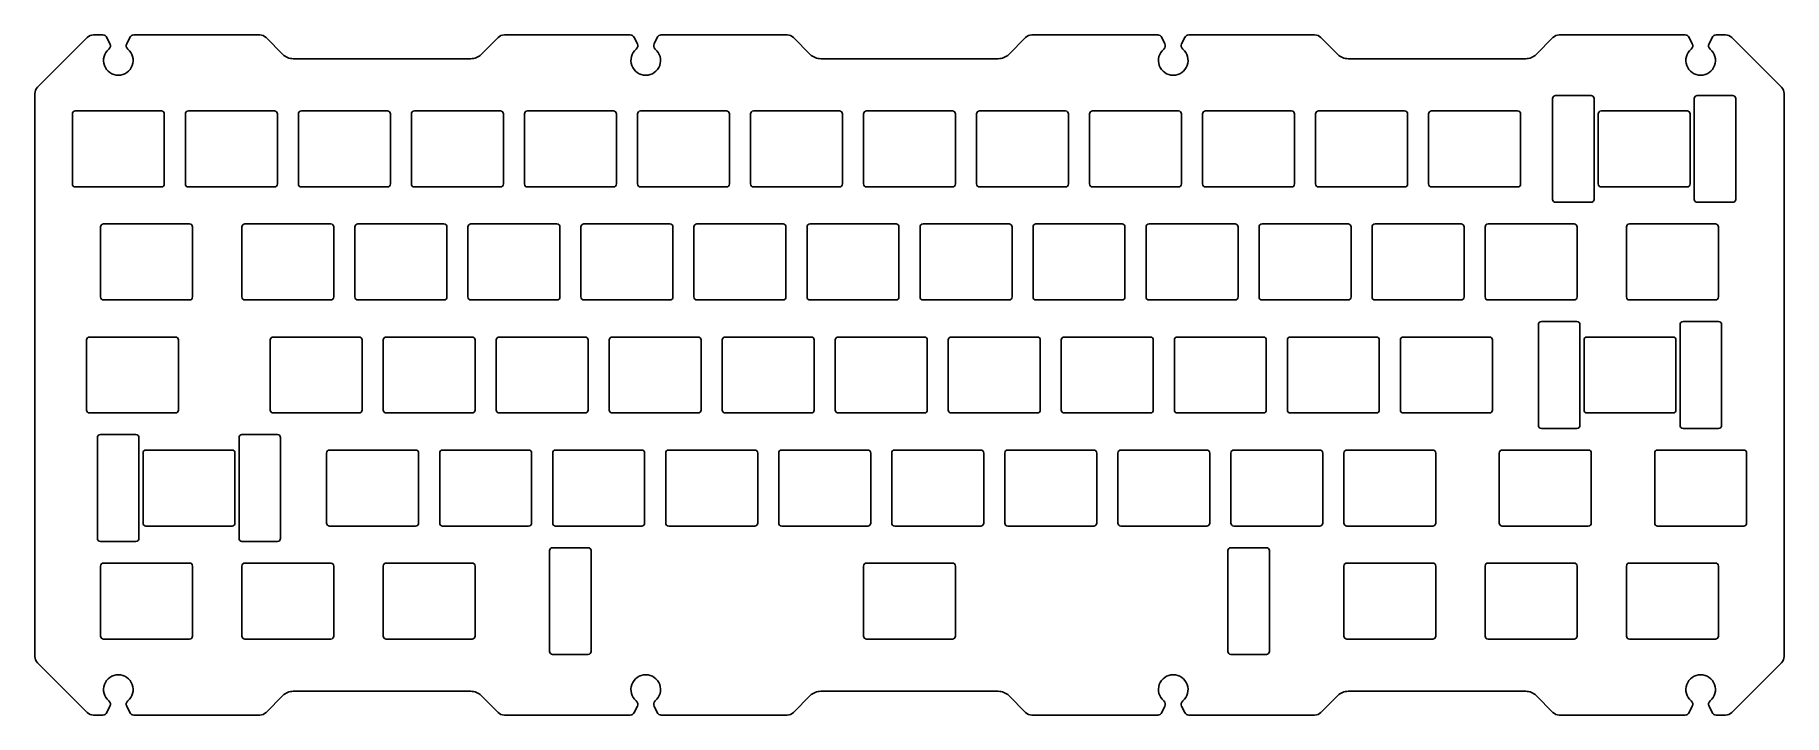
# Model space of a CAD drawing. Extents: x -147 to 147, y -57 to 57.
import ezdxf

# ---------------------------------------------------------------- set-up
doc = ezdxf.new("R2010")
doc.units = 0
doc.layers.add('HMKB60-ALPS-TSANGAN_FR4', color=7, linetype='CONTINUOUS')

msp = doc.modelspace()

# ---------------------------------------------------------------- linework, layer by layer
at = {"layer": 'HMKB60-ALPS-TSANGAN_FR4'}
for points in [[(73.94, -53.3, 0.198912), (72.17, -54.03), (69.34, -56.86, -0.198912), (68.28, -57.3), (47.06, -57.3, -0.284079), (46.39, -56.89), (45.86, -55.83, -0.34754), (46.05, -54.92, 2.7544), (42.85, -54.92, -0.34754), (43.04, -55.83), (42.51, -56.89, -0.284079), (41.84, -57.3), (20.62, -57.3, -0.198912), (19.56, -56.86), (16.73, -54.03, 0.198912), (14.96, -53.3), (-14.96, -53.3, 0.198912), (-16.73, -54.03), (-19.56, -56.86, -0.198912), (-20.62, -57.3), (-41.84, -57.3, -0.284079), (-42.51, -56.89), (-43.04, -55.83, -0.34754), (-42.85, -54.92, 2.7544), (-46.05, -54.92, -0.34754), (-45.86, -55.83), (-46.39, -56.89, -0.284079), (-47.06, -57.3), (-68.28, -57.3, -0.198912), (-69.34, -56.86), (-72.17, -54.03, 0.198912), (-73.94, -53.3), (-103.86, -53.3, 0.198912), (-105.63, -54.03), (-108.46, -56.86, -0.198912), (-109.52, -57.3), (-130.74, -57.3, -0.284079), (-131.41, -56.89), (-131.94, -55.83, -0.34754), (-131.75, -54.92, 2.7544), (-134.95, -54.92, -0.34754), (-134.76, -55.83), (-135.29, -56.89, -0.284079), (-135.96, -57.3), (-137.53, -57.3, -0.198912), (-138.59, -56.86), (-146.96, -48.49, -0.198912), (-147.4, -47.43), (-147.4, 47.43, -0.198912), (-146.96, 48.49), (-138.59, 56.86, -0.198912), (-137.53, 57.3), (-135.96, 57.3, -0.284079), (-135.29, 56.89), (-134.76, 55.83, -0.34754), (-134.95, 54.92, 2.7544), (-131.75, 54.92, -0.34754), (-131.94, 55.83), (-131.41, 56.89, -0.284079), (-130.74, 57.3), (-109.52, 57.3, -0.198912), (-108.46, 56.86), (-105.63, 54.03, 0.198912), (-103.86, 53.3), (-73.94, 53.3, 0.198912), (-72.17, 54.03), (-69.34, 56.86, -0.198912), (-68.28, 57.3), (-47.06, 57.3, -0.284079), (-46.39, 56.89), (-45.86, 55.83, -0.34754), (-46.05, 54.92, 2.7544), (-42.85, 54.92, -0.34754), (-43.04, 55.83), (-42.51, 56.89, -0.284079), (-41.84, 57.3), (-20.62, 57.3, -0.198912), (-19.56, 56.86), (-16.73, 54.03, 0.198912), (-14.96, 53.3), (14.96, 53.3, 0.198912), (16.73, 54.03), (19.56, 56.86, -0.198912), (20.62, 57.3), (41.84, 57.3, -0.284079), (42.51, 56.89), (43.04, 55.83, -0.34754), (42.85, 54.92, 2.7544), (46.05, 54.92, -0.34754), (45.86, 55.83), (46.39, 56.89, -0.284079), (47.06, 57.3), (68.28, 57.3, -0.198912), (69.34, 56.86), (72.17, 54.03, 0.198912), (73.94, 53.3), (103.86, 53.3, 0.198912), (105.63, 54.03), (108.46, 56.86, -0.198912), (109.52, 57.3), (130.74, 57.3, -0.284079), (131.41, 56.89), (131.94, 55.83, -0.34754), (131.75, 54.92, 2.7544), (134.95, 54.92, -0.34754), (134.76, 55.83), (135.29, 56.89, -0.284079), (135.96, 57.3), (137.53, 57.3, -0.198912), (138.59, 56.86), (146.96, 48.49, -0.198912), (147.4, 47.43), (147.4, -47.43, -0.198912), (146.96, -48.49), (138.59, -56.86, -0.198912), (137.53, -57.3), (135.96, -57.3, -0.284079), (135.29, -56.89), (134.76, -55.83, -0.34754), (134.95, -54.92, 2.7544), (131.75, -54.92, -0.34754), (131.94, -55.83), (131.41, -56.89, -0.284079), (130.74, -57.3), (109.52, -57.3, -0.198912), (108.46, -56.86), (105.63, -54.03, 0.198912), (103.86, -53.3)], [(-141.1, 32.2, 0.414214), (-140.6, 31.7), (-126.1, 31.7, 0.414214), (-125.6, 32.2), (-125.6, 44, 0.414214), (-126.1, 44.5), (-140.6, 44.5, 0.414214), (-141.1, 44)], [(-141.1, 32.2, 0.414214), (-140.6, 31.7), (-126.1, 31.7, 0.414214), (-125.6, 32.2), (-125.6, 44, 0.414214), (-126.1, 44.5), (-140.6, 44.5, 0.414214), (-141.1, 44)], [(-122.05, 32.2, 0.414214), (-121.55, 31.7), (-107.05, 31.7, 0.414214), (-106.55, 32.2), (-106.55, 44, 0.414214), (-107.05, 44.5), (-121.55, 44.5, 0.414214), (-122.05, 44)], [(-103, 32.2, 0.414214), (-102.5, 31.7), (-88, 31.7, 0.414214), (-87.5, 32.2), (-87.5, 44, 0.414214), (-88, 44.5), (-102.5, 44.5, 0.414214), (-103, 44)], [(-83.95, 32.2, 0.414214), (-83.45, 31.7), (-68.95, 31.7, 0.414214), (-68.45, 32.2), (-68.45, 44, 0.414214), (-68.95, 44.5), (-83.45, 44.5, 0.414214), (-83.95, 44)], [(-64.9, 32.2, 0.414214), (-64.4, 31.7), (-49.9, 31.7, 0.414214), (-49.4, 32.2), (-49.4, 44, 0.414214), (-49.9, 44.5), (-64.4, 44.5, 0.414214), (-64.9, 44)], [(-45.85, 32.2, 0.414214), (-45.35, 31.7), (-30.85, 31.7, 0.414214), (-30.35, 32.2), (-30.35, 44, 0.414214), (-30.85, 44.5), (-45.35, 44.5, 0.414214), (-45.85, 44)], [(-26.8, 32.2, 0.414214), (-26.3, 31.7), (-11.8, 31.7, 0.414214), (-11.3, 32.2), (-11.3, 44, 0.414214), (-11.8, 44.5), (-26.3, 44.5, 0.414214), (-26.8, 44)], [(-7.75, 32.2, 0.414214), (-7.25, 31.7), (7.25, 31.7, 0.414214), (7.75, 32.2), (7.75, 44, 0.414214), (7.25, 44.5), (-7.25, 44.5, 0.414214), (-7.75, 44)], [(11.3, 32.2, 0.414214), (11.8, 31.7), (26.3, 31.7, 0.414214), (26.8, 32.2), (26.8, 44, 0.414214), (26.3, 44.5), (11.8, 44.5, 0.414214), (11.3, 44)], [(30.35, 32.2, 0.414214), (30.85, 31.7), (45.35, 31.7, 0.414214), (45.85, 32.2), (45.85, 44, 0.414214), (45.35, 44.5), (30.85, 44.5, 0.414214), (30.35, 44)], [(49.4, 32.2, 0.414214), (49.9, 31.7), (64.4, 31.7, 0.414214), (64.9, 32.2), (64.9, 44, 0.414214), (64.4, 44.5), (49.9, 44.5, 0.414214), (49.4, 44)], [(68.45, 32.2, 0.414214), (68.95, 31.7), (83.45, 31.7, 0.414214), (83.95, 32.2), (83.95, 44, 0.414214), (83.45, 44.5), (68.95, 44.5, 0.414214), (68.45, 44)], [(87.5, 32.2, 0.414214), (88, 31.7), (102.5, 31.7, 0.414214), (103, 32.2), (103, 44, 0.414214), (102.5, 44.5), (88, 44.5, 0.414214), (87.5, 44)], [(108.89, 29.1, -0.414214), (108.39, 29.6), (108.39, 46.6, -0.414214), (108.89, 47.1), (114.89, 47.1, -0.414214), (115.39, 46.6), (115.39, 29.6, -0.414214), (114.89, 29.1)], [(116.07, 32.2, 0.414214), (116.57, 31.7), (131.07, 31.7, 0.414214), (131.57, 32.2), (131.57, 44, 0.414214), (131.07, 44.5), (116.57, 44.5, 0.414214), (116.07, 44)], [(132.76, 29.1, -0.414214), (132.26, 29.6), (132.26, 46.6, -0.414214), (132.76, 47.1), (138.76, 47.1, -0.414214), (139.26, 46.6), (139.26, 29.6, -0.414214), (138.76, 29.1)], [(-136.34, 13.15, 0.414214), (-135.84, 12.65), (-121.34, 12.65, 0.414214), (-120.84, 13.15), (-120.84, 24.95, 0.414214), (-121.34, 25.45), (-135.84, 25.45, 0.414214), (-136.34, 24.95)], [(-112.53, 13.15, 0.414214), (-112.03, 12.65), (-97.52, 12.65, 0.414214), (-97.03, 13.15), (-97.03, 24.95, 0.414214), (-97.52, 25.45), (-112.03, 25.45, 0.414214), (-112.53, 24.95)], [(-93.47, 13.15, 0.414214), (-92.97, 12.65), (-78.47, 12.65, 0.414214), (-77.97, 13.15), (-77.97, 24.95, 0.414214), (-78.47, 25.45), (-92.97, 25.45, 0.414214), (-93.47, 24.95)], [(-74.42, 13.15, 0.414214), (-73.92, 12.65), (-59.42, 12.65, 0.414214), (-58.92, 13.15), (-58.92, 24.95, 0.414214), (-59.42, 25.45), (-73.92, 25.45, 0.414214), (-74.42, 24.95)], [(-55.37, 13.15, 0.414214), (-54.87, 12.65), (-40.37, 12.65, 0.414214), (-39.87, 13.15), (-39.87, 24.95, 0.414214), (-40.37, 25.45), (-54.87, 25.45, 0.414214), (-55.37, 24.95)], [(-36.33, 13.15, 0.414214), (-35.83, 12.65), (-21.32, 12.65, 0.414214), (-20.82, 13.15), (-20.82, 24.95, 0.414214), (-21.32, 25.45), (-35.83, 25.45, 0.414214), (-36.33, 24.95)], [(-17.27, 13.15, 0.414214), (-16.77, 12.65), (-2.27, 12.65, 0.414214), (-1.77, 13.15), (-1.77, 24.95, 0.414214), (-2.27, 25.45), (-16.77, 25.45, 0.414214), (-17.27, 24.95)], [(1.78, 13.15, 0.414214), (2.28, 12.65), (16.78, 12.65, 0.414214), (17.28, 13.15), (17.28, 24.95, 0.414214), (16.78, 25.45), (2.28, 25.45, 0.414214), (1.78, 24.95)], [(20.82, 13.15, 0.414214), (21.32, 12.65), (35.82, 12.65, 0.414214), (36.32, 13.15), (36.32, 24.95, 0.414214), (35.82, 25.45), (21.32, 25.45, 0.414214), (20.82, 24.95)], [(39.88, 13.15, 0.414214), (40.38, 12.65), (54.88, 12.65, 0.414214), (55.38, 13.15), (55.38, 24.95, 0.414214), (54.88, 25.45), (40.38, 25.45, 0.414214), (39.88, 24.95)], [(58.92, 13.15, 0.414214), (59.42, 12.65), (73.92, 12.65, 0.414214), (74.42, 13.15), (74.42, 24.95, 0.414214), (73.92, 25.45), (59.42, 25.45, 0.414214), (58.92, 24.95)], [(77.97, 13.15, 0.414214), (78.47, 12.65), (92.97, 12.65, 0.414214), (93.47, 13.15), (93.47, 24.95, 0.414214), (92.97, 25.45), (78.47, 25.45, 0.414214), (77.97, 24.95)], [(97.02, 13.15, 0.414214), (97.52, 12.65), (112.02, 12.65, 0.414214), (112.52, 13.15), (112.52, 24.95, 0.414214), (112.02, 25.45), (97.52, 25.45, 0.414214), (97.02, 24.95)], [(120.84, 13.15, 0.414214), (121.34, 12.65), (135.84, 12.65, 0.414214), (136.34, 13.15), (136.34, 24.95, 0.414214), (135.84, 25.45), (121.34, 25.45, 0.414214), (120.84, 24.95)], [(106.5, -9, -0.414214), (106, -8.5), (106, 8.5, -0.414214), (106.5, 9), (112.5, 9, -0.414214), (113, 8.5), (113, -8.5, -0.414214), (112.5, -9)], [(130.38, -9, -0.414214), (129.88, -8.5), (129.88, 8.5, -0.414214), (130.38, 9), (136.38, 9, -0.414214), (136.88, 8.5), (136.88, -8.5, -0.414214), (136.38, -9)], [(-138.72, -5.9, 0.414214), (-138.22, -6.4), (-123.72, -6.4, 0.414214), (-123.22, -5.9), (-123.22, 5.9, 0.414214), (-123.72, 6.4), (-138.22, 6.4, 0.414214), (-138.72, 5.9)], [(-107.76, -5.9, 0.414214), (-107.26, -6.4), (-92.76, -6.4, 0.414214), (-92.26, -5.9), (-92.26, 5.9, 0.414214), (-92.76, 6.4), (-107.26, 6.4, 0.414214), (-107.76, 5.9)], [(-88.71, -5.9, 0.414214), (-88.21, -6.4), (-73.71, -6.4, 0.414214), (-73.21, -5.9), (-73.21, 5.9, 0.414214), (-73.71, 6.4), (-88.21, 6.4, 0.414214), (-88.71, 5.9)], [(-69.66, -5.9, 0.414214), (-69.16, -6.4), (-54.66, -6.4, 0.414214), (-54.16, -5.9), (-54.16, 5.9, 0.414214), (-54.66, 6.4), (-69.16, 6.4, 0.414214), (-69.66, 5.9)], [(-50.61, -5.9, 0.414214), (-50.11, -6.4), (-35.61, -6.4, 0.414214), (-35.11, -5.9), (-35.11, 5.9, 0.414214), (-35.61, 6.4), (-50.11, 6.4, 0.414214), (-50.61, 5.9)], [(-31.56, -5.9, 0.414214), (-31.06, -6.4), (-16.56, -6.4, 0.414214), (-16.06, -5.9), (-16.06, 5.9, 0.414214), (-16.56, 6.4), (-31.06, 6.4, 0.414214), (-31.56, 5.9)], [(-12.51, -5.9, 0.414214), (-12.01, -6.4), (2.49, -6.4, 0.414214), (2.99, -5.9), (2.99, 5.9, 0.414214), (2.49, 6.4), (-12.01, 6.4, 0.414214), (-12.51, 5.9)], [(6.54, -5.9, 0.414214), (7.04, -6.4), (21.54, -6.4, 0.414214), (22.04, -5.9), (22.04, 5.9, 0.414214), (21.54, 6.4), (7.04, 6.4, 0.414214), (6.54, 5.9)], [(25.59, -5.9, 0.414214), (26.09, -6.4), (40.59, -6.4, 0.414214), (41.09, -5.9), (41.09, 5.9, 0.414214), (40.59, 6.4), (26.09, 6.4, 0.414214), (25.59, 5.9)], [(44.64, -5.9, 0.414214), (45.14, -6.4), (59.64, -6.4, 0.414214), (60.14, -5.9), (60.14, 5.9, 0.414214), (59.64, 6.4), (45.14, 6.4, 0.414214), (44.64, 5.9)], [(63.69, -5.9, 0.414214), (64.19, -6.4), (78.69, -6.4, 0.414214), (79.19, -5.9), (79.19, 5.9, 0.414214), (78.69, 6.4), (64.19, 6.4, 0.414214), (63.69, 5.9)], [(82.74, -5.9, 0.414214), (83.24, -6.4), (97.74, -6.4, 0.414214), (98.24, -5.9), (98.24, 5.9, 0.414214), (97.74, 6.4), (83.24, 6.4, 0.414214), (82.74, 5.9)], [(113.69, -5.9, 0.414214), (114.19, -6.4), (128.69, -6.4, 0.414214), (129.19, -5.9), (129.19, 5.9, 0.414214), (128.69, 6.4), (114.19, 6.4, 0.414214), (113.69, 5.9)], [(-136.38, -28.05, -0.414214), (-136.88, -27.55), (-136.88, -10.55, -0.414214), (-136.38, -10.05), (-130.38, -10.05, -0.414214), (-129.88, -10.55), (-129.88, -27.55, -0.414214), (-130.38, -28.05)], [(-112.51, -28.05, -0.414214), (-113.01, -27.55), (-113.01, -10.55, -0.414214), (-112.51, -10.05), (-106.51, -10.05, -0.414214), (-106.01, -10.55), (-106.01, -27.55, -0.414214), (-106.51, -28.05)], [(-129.19, -24.95, 0.414214), (-128.69, -25.45), (-114.19, -25.45, 0.414214), (-113.69, -24.95), (-113.69, -13.15, 0.414214), (-114.19, -12.65), (-128.69, -12.65, 0.414214), (-129.19, -13.15)], [(-98.24, -24.95, 0.414214), (-97.74, -25.45), (-83.24, -25.45, 0.414214), (-82.74, -24.95), (-82.74, -13.15, 0.414214), (-83.24, -12.65), (-97.74, -12.65, 0.414214), (-98.24, -13.15)], [(-79.19, -24.95, 0.414214), (-78.69, -25.45), (-64.19, -25.45, 0.414214), (-63.69, -24.95), (-63.69, -13.15, 0.414214), (-64.19, -12.65), (-78.69, -12.65, 0.414214), (-79.19, -13.15)], [(-60.14, -24.95, 0.414214), (-59.64, -25.45), (-45.14, -25.45, 0.414214), (-44.64, -24.95), (-44.64, -13.15, 0.414214), (-45.14, -12.65), (-59.64, -12.65, 0.414214), (-60.14, -13.15)], [(-41.09, -24.95, 0.414214), (-40.59, -25.45), (-26.09, -25.45, 0.414214), (-25.59, -24.95), (-25.59, -13.15, 0.414214), (-26.09, -12.65), (-40.59, -12.65, 0.414214), (-41.09, -13.15)], [(-22.04, -24.95, 0.414214), (-21.54, -25.45), (-7.04, -25.45, 0.414214), (-6.54, -24.95), (-6.54, -13.15, 0.414214), (-7.04, -12.65), (-21.54, -12.65, 0.414214), (-22.04, -13.15)], [(-2.99, -24.95, 0.414214), (-2.49, -25.45), (12.01, -25.45, 0.414214), (12.51, -24.95), (12.51, -13.15, 0.414214), (12.01, -12.65), (-2.49, -12.65, 0.414214), (-2.99, -13.15)], [(16.06, -24.95, 0.414214), (16.56, -25.45), (31.06, -25.45, 0.414214), (31.56, -24.95), (31.56, -13.15, 0.414214), (31.06, -12.65), (16.56, -12.65, 0.414214), (16.06, -13.15)], [(35.11, -24.95, 0.414214), (35.61, -25.45), (50.11, -25.45, 0.414214), (50.61, -24.95), (50.61, -13.15, 0.414214), (50.11, -12.65), (35.61, -12.65, 0.414214), (35.11, -13.15)], [(54.16, -24.95, 0.414214), (54.66, -25.45), (69.16, -25.45, 0.414214), (69.66, -24.95), (69.66, -13.15, 0.414214), (69.16, -12.65), (54.66, -12.65, 0.414214), (54.16, -13.15)], [(73.21, -24.95, 0.414214), (73.71, -25.45), (88.21, -25.45, 0.414214), (88.71, -24.95), (88.71, -13.15, 0.414214), (88.21, -12.65), (73.71, -12.65, 0.414214), (73.21, -13.15)], [(99.41, -24.95, 0.414214), (99.91, -25.45), (114.41, -25.45, 0.414214), (114.91, -24.95), (114.91, -13.15, 0.414214), (114.41, -12.65), (99.91, -12.65, 0.414214), (99.41, -13.15)], [(125.6, -24.95, 0.414214), (126.1, -25.45), (140.6, -25.45, 0.414214), (141.1, -24.95), (141.1, -13.15, 0.414214), (140.6, -12.65), (126.1, -12.65, 0.414214), (125.6, -13.15)], [(-60.15, -47.1, -0.414214), (-60.65, -46.6), (-60.65, -29.6, -0.414214), (-60.15, -29.1), (-54.15, -29.1, -0.414214), (-53.65, -29.6), (-53.65, -46.6, -0.414214), (-54.15, -47.1)], [(54.15, -47.1, -0.414214), (53.65, -46.6), (53.65, -29.6, -0.414214), (54.15, -29.1), (60.15, -29.1, -0.414214), (60.65, -29.6), (60.65, -46.6, -0.414214), (60.15, -47.1)], [(-136.34, -44, 0.414214), (-135.84, -44.5), (-121.34, -44.5, 0.414214), (-120.84, -44), (-120.84, -32.2, 0.414214), (-121.34, -31.7), (-135.84, -31.7, 0.414214), (-136.34, -32.2)], [(-112.53, -44, 0.414214), (-112.03, -44.5), (-97.52, -44.5, 0.414214), (-97.03, -44), (-97.03, -32.2, 0.414214), (-97.52, -31.7), (-112.03, -31.7, 0.414214), (-112.53, -32.2)], [(-88.71, -44, 0.414214), (-88.21, -44.5), (-73.71, -44.5, 0.414214), (-73.21, -44), (-73.21, -32.2, 0.414214), (-73.71, -31.7), (-88.21, -31.7, 0.414214), (-88.71, -32.2)], [(-7.75, -44, 0.414214), (-7.25, -44.5), (7.25, -44.5, 0.414214), (7.75, -44), (7.75, -32.2, 0.414214), (7.25, -31.7), (-7.25, -31.7, 0.414214), (-7.75, -32.2)], [(73.21, -44, 0.414214), (73.71, -44.5), (88.21, -44.5, 0.414214), (88.71, -44), (88.71, -32.2, 0.414214), (88.21, -31.7), (73.71, -31.7, 0.414214), (73.21, -32.2)], [(97.02, -44, 0.414214), (97.52, -44.5), (112.02, -44.5, 0.414214), (112.52, -44), (112.52, -32.2, 0.414214), (112.02, -31.7), (97.52, -31.7, 0.414214), (97.02, -32.2)], [(120.84, -44, 0.414214), (121.34, -44.5), (135.84, -44.5, 0.414214), (136.34, -44), (136.34, -32.2, 0.414214), (135.84, -31.7), (121.34, -31.7, 0.414214), (120.84, -32.2)]]:
    msp.add_lwpolyline(points, format="xyb", close=True, dxfattribs=at)

doc.saveas('drawing.dxf')
